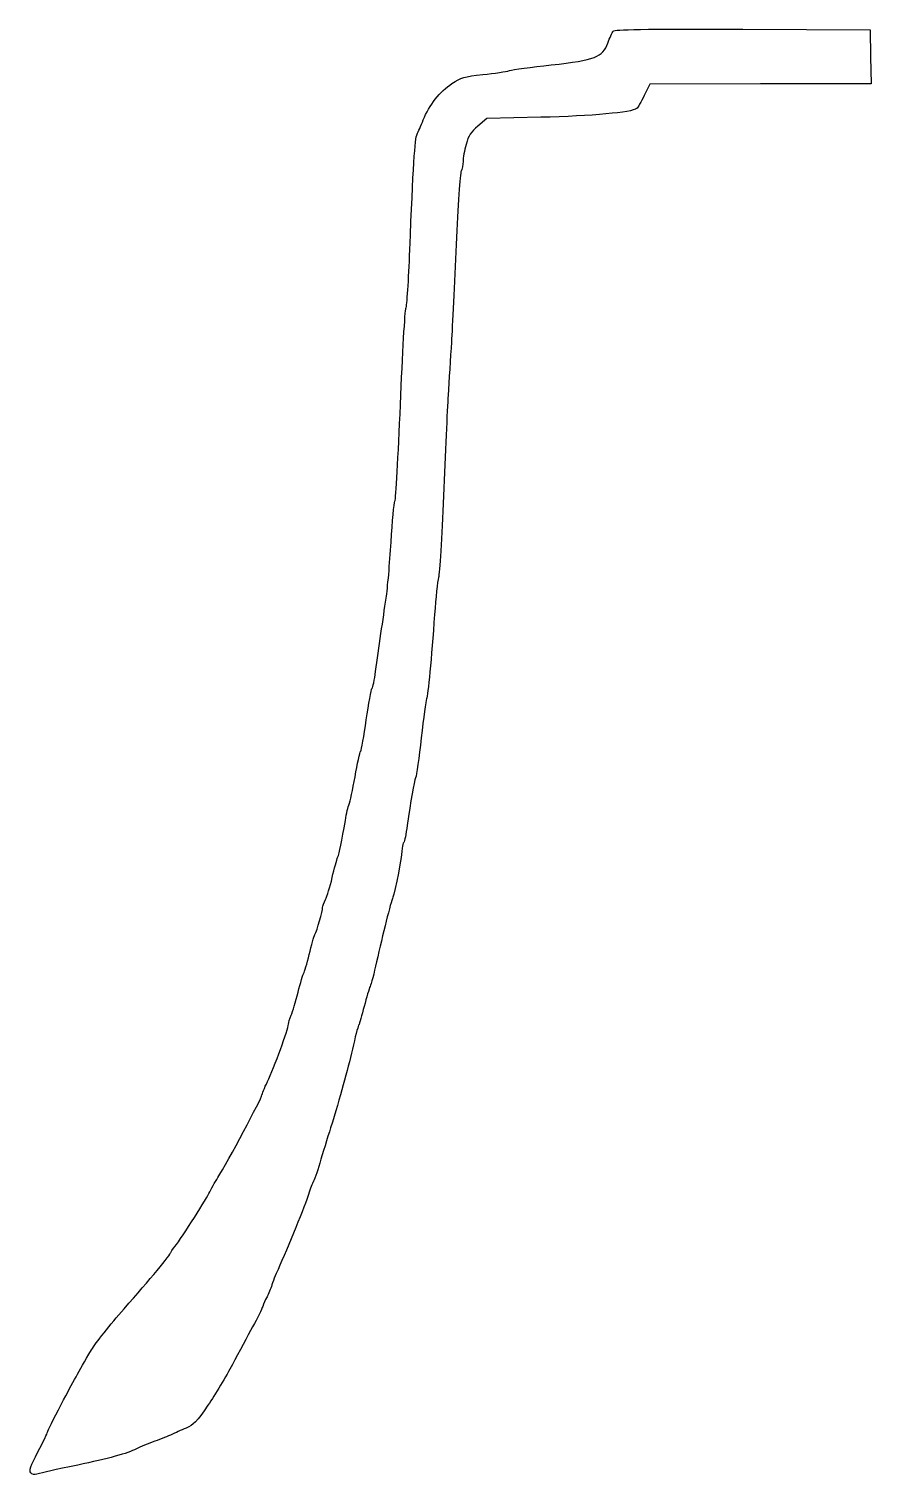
# Model space of a CAD drawing. Extents: x 59 to 392, y 14 to 586.
import ezdxf

# ---------------------------------------------------------------- set-up
doc = ezdxf.new("R2010")
doc.units = 0
doc.layers.get('0').update_dxf_attribs({"linetype": 'CONTINUOUS'})
doc.layers.add('top', color=10, linetype='CONTINUOUS')

# ---------------------------------------------------------------- blocks, each defined once
blk = doc.blocks.new('profile')
at = {"color": 7}
for p, q in [((340.783688, 585.567748), (391.125, 585.375)), ((391.125, 585.375), (391.333096, 574.6875)), ((391.333096, 574.6875), (391.541184, 564)), ((304.125, 563.936416), (301.875, 559.405022)), ((347.833096, 563.968208), (304.125, 563.936416)), ((391.541184, 564), (347.833096, 563.968208)), ((239.625, 550.263655), (236.148808, 547.337206)), ((261, 550.793198), (239.625, 550.263655))]:
    blk.add_line(p, q, dxfattribs=at)
for points in [[(287.479272, 580.14893), (288.233576, 582.180491), (289.208848, 584.274186), (289.64656, 584.801586)], [(289.64656, 584.801586), (290.281168, 585.56625), (300.639928, 585.721451), (340.783688, 585.567748)], [(265.125, 571.496803), (282.670192, 573.438356), (285.376624, 574.485869), (287.479272, 580.14893)], [(248.625, 569.247744), (249.862504, 569.617429), (257.287504, 570.629506), (265.125, 571.496803)], [(225.875824, 564.153538), (229.46784, 566.51691), (230.714944, 566.875963), (238.125, 567.680196)], [(238.125, 567.680196), (242.662504, 568.172662), (247.387504, 568.878059), (248.625, 569.247744)], [(214.51572, 549.75), (216.821704, 555.535164), (221.184656, 561.066965), (225.875824, 564.153538)], [(298.875, 554.258314), (297.042376, 552.754793), (281.023568, 551.28926), (261, 550.793198)], [(301.875, 559.405022), (300.637504, 556.912755), (299.287504, 554.596736), (298.875, 554.258314)], [(212.09516, 544.177628), (212.522136, 544.973682), (213.611392, 547.48125), (214.51572, 549.75)], [(209.228664, 498.375), (210.503976, 530.90282), (211.23432, 542.572697), (212.09516, 544.177628)], [(236.148808, 547.337206), (233.323088, 544.958355), (232.44596, 543.602945), (231.461312, 540.093679)], [(231.461312, 540.093679), (230.795096, 537.71928), (230.25, 534.679674), (230.25, 533.338991)], [(230.25, 533.338991), (230.25, 531.99831), (229.91452, 530.274534), (229.504488, 529.508378)], [(229.504488, 529.508378), (229.094456, 528.742222), (228.20996, 515.686283), (227.53896, 500.495185)], [(207.690448, 475.326664), (208.067464, 476.040752), (208.759656, 486.412504), (209.228664, 498.375)], [(227.53896, 500.495185), (226.867968, 485.304081), (226.017328, 467.981249), (225.64868, 462.000001)], [(205.49824, 437.206912), (206.326952, 457.458696), (207.313448, 474.612584), (207.690448, 475.326664)], [(225.64868, 462.000001), (225.280024, 456.018753), (224.695616, 446.568753), (224.350008, 441.000001)], [(224.350008, 441.000001), (224.004392, 435.431249), (223.16624, 417.543753), (222.487464, 401.250001)], [(203.331904, 399.13024), (203.694672, 399.820616), (204.669528, 416.955128), (205.49824, 437.206912)], [(222.487464, 401.250001), (221.80868, 384.956249), (220.939416, 370.443753), (220.555752, 369.000001)], [(201.790664, 382.875), (202.275576, 391.125), (202.969144, 398.439856), (203.331904, 399.13024)], [(199.85028, 360.75), (200.432576, 364.668752), (201.305744, 374.625), (201.790664, 382.875)], [(220.555752, 369.000001), (220.172104, 367.556249), (219.473584, 360.975001), (219.003512, 354.375001)], [(195.703728, 331.875), (196.980592, 341.040992), (198.676536, 352.850864), (199.85028, 360.75)], [(219.003512, 354.375001), (217.773024, 337.098657), (216.360632, 322.301393), (215.817896, 321.000001)], [(194.264504, 325.125), (194.596368, 325.537504), (195.244016, 328.575), (195.703728, 331.875)], [(192.015264, 312.75), (192.92048, 319.143752), (193.932648, 324.712504), (194.264504, 325.125)], [(215.817896, 321.000001), (215.559848, 320.381249), (214.631496, 313.462505), (213.754896, 305.625001)], [(189.795176, 300.375), (190.111008, 300.787504), (191.11004, 306.356248), (192.015264, 312.75)], [(213.754896, 305.625001), (212.878288, 297.787505), (211.873552, 290.700001), (211.522144, 289.875001)], [(187.56216, 290.25), (188.474488, 295.406248), (189.479352, 299.962504), (189.795176, 300.375)], [(185.227096, 279.375), (185.599048, 280.2), (186.649824, 285.093752), (187.56216, 290.25)], [(211.522144, 289.875001), (210.82624, 288.241217), (209.485664, 280.633929), (208.195432, 270.997113)], [(183.747496, 273), (184.189328, 275.681248), (184.855144, 278.55), (185.227096, 279.375)], [(180.697272, 258.375), (181.381496, 259.956864), (182.413816, 264.906536), (183.747496, 273)], [(208.195432, 270.997113), (207.744192, 267.626769), (207.121872, 264.617393), (206.812504, 264.309609)], [(206.812504, 264.309609), (206.503128, 264.001825), (206.25, 262.997609), (206.25, 262.078017)], [(178.52456, 250.398872), (179.362704, 253.960744), (180.340424, 257.55), (180.697272, 258.375)], [(206.25, 262.078017), (206.25, 259.786985), (203.324472, 244.478113), (202.532528, 242.625001)], [(175.879952, 241.773872), (176.496344, 242.955744), (177.686416, 246.836992), (178.52456, 250.398872)], [(174.754616, 238.56592), (174.757016, 239.148416), (175.26356, 240.591992), (175.879952, 241.773872)], [(202.532528, 242.625001), (201.712984, 240.707329), (198.436656, 227.760985), (196.07924, 217.125001)], [(171.706024, 227.882784), (172.55504, 229.554376), (174.748848, 237.242048), (174.754616, 238.56592)], [(169.472472, 220.007784), (170.353904, 223.655824), (171.359, 227.199568), (171.706024, 227.882784)], [(167.309536, 212.625), (167.61772, 213.037504), (168.59104, 216.359752), (169.472472, 220.007784)], [(165.05888, 205.125), (165.98856, 208.837504), (167.001352, 212.212504), (167.309536, 212.625)], [(196.07924, 217.125001), (195.07352, 212.587497), (193.920856, 208.200001), (193.517744, 207.375001)], [(193.517744, 207.375001), (193.11464, 206.550001), (192.0614, 203.021049), (191.177216, 199.532889)], [(162.30928, 196.011656), (162.891888, 197.311496), (164.129208, 201.412504), (165.05888, 205.125)], [(161.25, 192.445536), (161.25, 193.107064), (161.72668, 194.711816), (162.30928, 196.011656)], [(191.177216, 199.532889), (190.293032, 196.044737), (189.307408, 192.669737), (188.986944, 192.032889)], [(152.951048, 169.782968), (155.584608, 175.277336), (161.25, 190.748256), (161.25, 192.445536)], [(188.986944, 192.032889), (188.66648, 191.396049), (187.557296, 187.162505), (186.522072, 182.625001)], [(186.522072, 182.625001), (184.578128, 174.104393), (181.739216, 163.865841), (177.891832, 151.500001)], [(150.75, 164.519064), (150.75, 164.888584), (151.740472, 167.257344), (152.951048, 169.782968)], [(133.329904, 131.852264), (137.21916, 137.989704), (150.75, 163.363232), (150.75, 164.519064)], [(177.891832, 151.500001), (176.672592, 147.581249), (174.760816, 141.337505), (173.643432, 137.625001)], [(173.643432, 137.625001), (172.526048, 133.912505), (171.35692, 130.537505), (171.04536, 130.125001)], [(129.81284, 125.625), (130.622424, 127.275), (132.205104, 130.077272), (133.329904, 131.852264)], [(171.04536, 130.125001), (170.7338, 129.712505), (169.896064, 127.518753), (169.183712, 125.250001)], [(115.928688, 104.062504), (117.750856, 106.091536), (128.16184, 122.260096), (129.81284, 125.625)], [(169.183712, 125.250001), (167.97116, 121.388161), (160.906952, 104.031929), (157.125952, 95.625001)], [(114.75, 102.334968), (114.75, 102.563232), (115.280408, 103.340624), (115.928688, 104.062504)], [(96.334928, 80.074104), (106.44596, 91.5134), (114.75, 101.551648), (114.75, 102.334968)], [(157.125952, 95.625001), (156.198352, 93.562505), (155.008112, 90.525001), (154.480984, 88.875001)], [(154.480984, 88.875001), (153.953848, 87.225001), (153.102632, 85.200001), (152.589376, 84.375001)], [(83.42012, 63.833888), (84.957432, 66.469), (90.769104, 73.777096), (96.334928, 80.074104)], [(151.0988, 81.000001), (150.79224, 79.968753), (148.985224, 76.308505), (147.083216, 72.866113)], [(152.589376, 84.375001), (152.07612, 83.550001), (151.405368, 82.031249), (151.0988, 81.000001)], [(147.083216, 72.866113), (145.1812, 69.423729), (141.6, 62.767497), (139.125, 58.074481)], [(71.4375, 42.227312), (76.757573, 52.328848), (77.709427, 54.045184), (83.42012, 63.833888)], [(139.125, 58.074481), (136.65, 53.381473), (132.28208, 46.109705), (129.418504, 41.915001)], [(66, 31.333144), (66, 31.646456), (68.446875, 36.548832), (71.4375, 42.227312)], [(129.418504, 41.915001), (124.941, 35.356113), (123.733384, 34.089177), (120.793504, 32.866345)], [(62.240142, 23.532968), (64.308065, 27.509752), (66, 31.019832), (66, 31.333144)], [(115.125, 30.370833), (113.887504, 29.780353), (110.85, 28.588537), (108.375, 27.722345)], [(120.793504, 32.866345), (118.913336, 32.084289), (116.362504, 30.961305), (115.125, 30.370833)], [(59.37525, 15.224088), (58.657005, 16.08952), (59.222704, 17.730176), (62.240142, 23.532968)], [(101.119008, 24.682497), (97.831632, 22.935081), (89.782264, 20.717969), (78, 18.314617)], [(108.375, 27.722345), (105.9, 26.856161), (102.6348, 25.488225), (101.119008, 24.682497)], [(78, 18.314617), (68.70561, 16.418737), (64.273308, 15.410969), (61.822607, 14.636377)], [(61.822607, 14.636377), (60.867568, 14.334521), (59.925837, 14.560697), (59.37525, 15.224089)]]:
    blk.add_open_spline(points, degree=3, dxfattribs=at)

msp = doc.modelspace()

# ---------------------------------------------------------------- block references
at = {"layer": 'top', "linetype": 'Continuous'}
msp.add_blockref('profile', (0, 0), dxfattribs=at)

doc.saveas('drawing.dxf')
